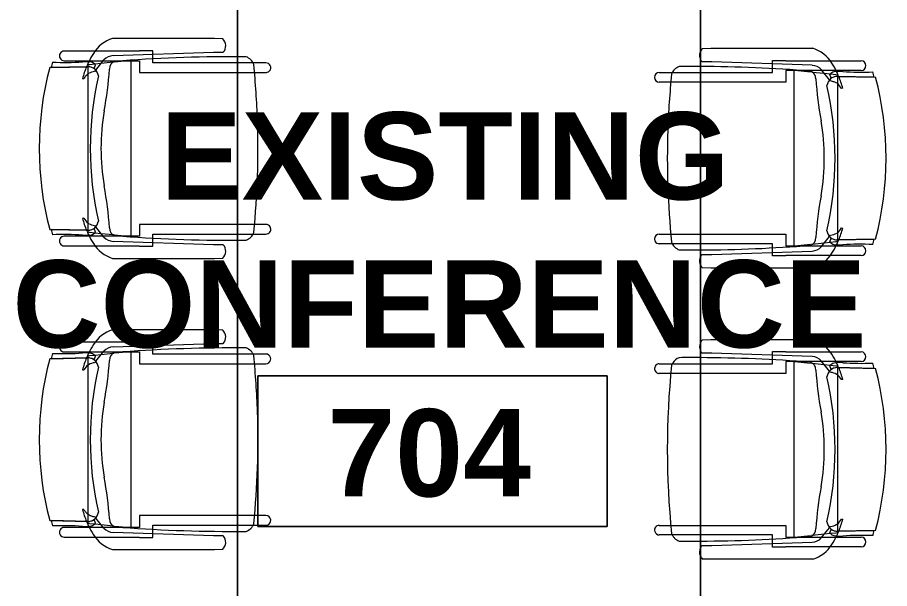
# Model space of a CAD drawing. Header units: inches. Extents: x 385 to 2249, y -1773 to -36.
# Drawn here: x 1054.7 to 1144.6, y -1279.1 to -1220.2 of the extents above; entities that cross this region are included whole.
import ezdxf

# ---------------------------------------------------------------- set-up
doc = ezdxf.new("R2010")
doc.units = ezdxf.units.IN
doc.header["$MEASUREMENT"] = 0
doc.layers.add('A-AREA-IDEN', color=2, linetype='Continuous', lineweight=9)
doc.layers.add('I-FURN', color=30, linetype='Continuous', lineweight=9)
doc.styles.add('Swis721 Lt BT_B', font='', dxfattribs={"height": 9})
doc.styles.get('Swis721 Lt BT_B').set_extended_font_data('Swis721 Lt BT', bold=True)

# ---------------------------------------------------------------- blocks, each defined once
blk = doc.blocks.new('GIANT CONFERENCE TABLE2 - GIANT CONFERENCE TABLE-5500178-Level 7 POWER _ SIGNAL')
at = {"layer": 'I-FURN'}
for p, q in [((1077.387, -1192.341), (1077.387, -1335.919)), ((1077.387, -1335.919), (1077.387, -1192.341)), ((1125.104, -1335.919), (1125.104, -1192.341)), ((1125.104, -1192.341), (1125.104, -1335.919))]:
    blk.add_line(p, q, dxfattribs=at)
blk = doc.blocks.new('F-Haworth_Chair_X99-Seminar - X99 Seminar Chair with Glides-V14-Level 7 POWER _ SIGNAL')
at = {"layer": 'I-FURN'}
for p, q in [((-8.342, 11.518), (-8.423, 7.569)), ((-8.423, 7.569), (-8.345, 11.369)), ((8.423, 7.569), (8.342, 11.518)), ((8.345, 11.369), (8.423, 7.569)), ((-10.038, 10.021), (-10.038, 6.814)), ((-9.042, 7.403), (-9.042, 10.021)), ((9.042, 10.021), (9.042, 7.403)), ((10.038, 6.814), (10.038, 10.021)), ((-7.182, 7.994), (-7.207, 8.133)), ((7.207, 8.133), (7.182, 7.994)), ((-9.042, 5.987), (-9.042, 7.403)), ((-8.623, 7.419), (-8.681, 6.866)), ((-8.604, 7.597), (-8.621, 7.429)), ((-8.488, 7.597), (-8.562, 7.597)), ((-7.645, 7.597), (-8.402, 7.597)), ((7.645, 7.597), (-7.645, 7.597)), ((8.402, 7.597), (7.645, 7.597)), ((8.562, 7.597), (8.488, 7.597)), ((8.621, 7.429), (8.604, 7.597)), ((8.681, 6.866), (8.623, 7.419)), ((9.042, 7.403), (9.042, 5.987)), ((-10.038, 6.814), (-10.038, 4.995)), ((-9.126, 5.919), (-8.071, 6.772)), ((-8.681, 6.866), (-8.748, 6.225)), ((-8.61, 6.81), (-8.235, 6.946)), ((-8.03, 6.805), (-7.947, 6.872)), ((7.947, 6.872), (8.03, 6.805)), ((8.071, 6.772), (9.126, 5.919)), ((8.235, 6.946), (8.61, 6.81)), ((8.748, 6.225), (8.681, 6.866)), ((10.038, 4.995), (10.038, 6.814)), ((-9.042, 3.624), (-9.042, 5.987)), ((-8.748, 6.225), (-8.878, 4.986)), ((8.878, 4.986), (8.748, 6.225)), ((9.042, 5.987), (9.042, 3.624)), ((-11.324, 5.058), (-11.324, -5.482)), ((-10.038, 4.991), (-10.038, 2.271)), ((-9.919, -5.365), (-9.567, 4.966)), ((-8.898, 4.801), (-9.066, 3.197)), ((-8.878, 4.986), (-8.886, 4.91)), ((8.886, 4.91), (8.878, 4.986)), ((9.066, 3.197), (8.898, 4.801)), ((9.567, 4.966), (9.919, -5.365)), ((10.038, 2.271), (10.038, 4.991)), ((11.324, -5.482), (11.324, 5.058)), ((-9.042, 3.429), (-9.042, 3.624)), ((9.042, 3.624), (9.042, 3.429)), ((-9.066, 3.197), (-9.074, 3.122)), ((-9.071, 3.122), (9.071, 3.122)), ((-9.042, 3.122), (-9.042, 3.429)), ((-9.042, 2.271), (-9.042, 3.122)), ((9.042, 3.429), (9.042, 3.122)), ((9.042, 3.122), (9.042, 2.271)), ((9.074, 3.122), (9.066, 3.197)), ((-10.038, 2.271), (-10.07, 2.271)), ((-10.07, 2.271), (-10.07, 0.893)), ((-7.829, 2.271), (-9.042, 2.271)), ((-7.829, -7.833), (-7.829, 2.271)), ((9.042, 2.271), (7.829, 2.271)), ((7.829, 2.271), (7.829, -7.833)), ((10.07, 2.271), (10.038, 2.271)), ((10.07, 0.893), (10.07, 2.271)), ((-10.07, 0.893), (-9.705, 0.893)), ((-9.705, 0.893), (-9.197, 0.893)), ((-9.197, 0.893), (-8.82, 0.893)), ((-8.82, 0.893), (-8.82, -7.833)), ((8.82, 0.893), (9.197, 0.893)), ((8.82, -7.833), (8.82, 0.893)), ((9.197, 0.893), (9.705, 0.893)), ((9.705, 0.893), (10.07, 0.893)), ((-9.919, -6.365), (-9.919, -5.365)), ((9.919, -5.365), (9.919, -6.365)), ((-11.324, -5.482), (-11.295, -6.317)), ((11.295, -6.317), (11.324, -5.482)), ((-8.82, -7.833), (-8.82, -9.436)), ((-7.829, -9.57), (-7.829, -7.833)), ((7.829, -7.833), (7.829, -9.57)), ((8.82, -9.436), (8.82, -7.833)), ((-8.82, -9.436), (-8.82, -10.778)), ((-7.829, -10.778), (-7.829, -9.57)), ((7.829, -9.57), (7.829, -10.778)), ((8.82, -10.778), (8.82, -9.436))]:
    blk.add_line(p, q, dxfattribs=at)
for centre, radius, start, end in [((0.001, -20.292), 32.885, 75.30746, 104.69597), ((-36.062, 10.03), 27.198, 355.98565, 2.51182), ((0.002, -20.729), 33.165, 104.57657, 105.55224), ((-0.002, -20.729), 33.165, 74.44776, 75.42343), ((36.062, 10.03), 27.198, 177.48818, 184.01435), ((-9.54, 10.021), 0.498, 360, 180), ((9.54, 10.021), 0.498, 360, 180), ((-5.201, 7.865), 3.739, 175.98565, 189.90642), ((-4.708, -1.148), 9.612, 105.06659, 112.7369), ((4.708, -1.148), 9.612, 67.2631, 74.93341), ((5.201, 7.865), 3.739, 350.09358, 4.01435), ((-4.708, -1.148), 9.612, 116.00359, 121.95219), ((-4.708, -1.148), 9.612, 113.50939, 116.00359), ((-8.28, 7.327), 0.613, 189.90642, 237.45732), ((-4.708, -1.148), 9.612, 112.92701, 113.36067), ((-7.37, 7.548), 1.054, 178.82139, 214.79985), ((-7.37, 7.548), 1.054, 178.82139, 264.04463), ((-6.554, 6.763), 1.382, 147.5752, 174.91217), ((-6.554, 6.763), 1.382, 117.05034, 145.98126), ((0, -26.495), 33.832, 77.22846, 102.77154), ((6.554, 6.763), 1.382, 48.4842, 62.94966), ((6.554, 6.763), 1.382, 34.01874, 48.4842), ((7.37, 7.548), 1.054, 275.95537, 1.17861), ((6.554, 6.763), 1.382, 5.08783, 32.4248), ((7.37, 7.548), 1.054, 325.20015, 1.17861), ((4.708, -1.148), 9.612, 66.63933, 67.07299), ((4.708, -1.148), 9.612, 63.99641, 66.49061), ((8.28, 7.327), 0.613, 302.54268, 350.09358), ((4.708, -1.148), 9.612, 58.04781, 63.99641), ((-7.872, 3.924), 3.634, 121.95219, 161.82107), ((7.872, 3.924), 3.634, 18.17893, 58.04781), ((-8.183, 4.904), 1.385, 132.89216, 177.19873), ((-11.319, 48.077), 42.842, 274.23006, 280.02334), ((0, -15.966), 22.194, 79.97666, 100.02334), ((11.319, 48.077), 42.842, 259.97666, 265.76994), ((8.183, 4.904), 1.385, 2.80127, 47.10784), ((144.065, -7.322), 153.519, 175.47868, 180.1906), ((-8.236, 4.592), 0.763, 84.23375, 165.76625), ((8.236, 4.592), 0.763, 14.23375, 95.76625), ((-144.065, -7.322), 153.519, 359.8094, 4.52132), ((-10.584, -5.679), 0.956, 221.89014, 314.10986), ((10.584, -5.679), 0.956, 225.89014, 318.10986), ((144.065, -7.322), 153.519, 180.1906, 180.52505), ((-144.065, -7.322), 153.519, 359.47495, 359.8094), ((-8.213, -8.279), 1.314, 200.04325, 249.95675), ((8.213, -8.279), 1.314, 315, 339.95675), ((0, 75.008), 84.963, 264.14745, 271.95085), ((0, 75.008), 84.963, 271.95085, 275.85255), ((8.213, -8.279), 1.314, 290.04325, 315), ((-8.324, -10.778), 0.495, 180, 285), ((-8.324, -10.778), 0.495, 345, 360), ((8.324, -10.778), 0.495, 180, 195), ((8.324, -10.778), 0.495, 330, 360), ((-8.324, -10.778), 0.495, 285, 300), ((-8.324, -10.778), 0.495, 300, 330), ((-8.324, -10.778), 0.495, 330, 345), ((8.324, -10.778), 0.495, 195, 330)]:
    blk.add_arc(centre, radius, start, end, dxfattribs=at)
blk = doc.blocks.new('F-Haworth_Chair_X99-Seminar - X99 Seminar Chair with Glides-V15-Level 7 POWER _ SIGNAL')
at = {"layer": 'I-FURN'}
for p, q in [((-8.342, 11.518), (-8.423, 7.569)), ((-8.423, 7.569), (-8.345, 11.369)), ((8.423, 7.569), (8.342, 11.518)), ((8.345, 11.369), (8.423, 7.569)), ((-10.038, 10.021), (-10.038, 6.814)), ((-9.042, 7.403), (-9.042, 10.021)), ((9.042, 10.021), (9.042, 7.403)), ((10.038, 6.814), (10.038, 10.021)), ((-7.182, 7.994), (-7.207, 8.133)), ((7.207, 8.133), (7.182, 7.994)), ((-9.042, 5.987), (-9.042, 7.403)), ((-8.623, 7.419), (-8.681, 6.866)), ((-8.604, 7.597), (-8.621, 7.429)), ((-8.488, 7.597), (-8.562, 7.597)), ((-7.645, 7.597), (-8.402, 7.597)), ((7.645, 7.597), (-7.645, 7.597)), ((8.402, 7.597), (7.645, 7.597)), ((8.562, 7.597), (8.488, 7.597)), ((8.621, 7.429), (8.604, 7.597)), ((8.681, 6.866), (8.623, 7.419)), ((9.042, 7.403), (9.042, 5.987)), ((-10.038, 6.814), (-10.038, 4.995)), ((-9.126, 5.919), (-8.071, 6.772)), ((-8.681, 6.866), (-8.748, 6.225)), ((-8.61, 6.81), (-8.235, 6.946)), ((-8.03, 6.805), (-7.947, 6.872)), ((7.947, 6.872), (8.03, 6.805)), ((8.071, 6.772), (9.126, 5.919)), ((8.235, 6.946), (8.61, 6.81)), ((8.748, 6.225), (8.681, 6.866)), ((10.038, 4.995), (10.038, 6.814)), ((-9.042, 3.624), (-9.042, 5.987)), ((-8.748, 6.225), (-8.878, 4.986)), ((8.878, 4.986), (8.748, 6.225)), ((9.042, 5.987), (9.042, 3.624)), ((-11.324, 5.058), (-11.324, -5.482)), ((-10.038, 4.991), (-10.038, 2.271)), ((-9.919, -5.365), (-9.567, 4.966)), ((-8.898, 4.801), (-9.066, 3.197)), ((-8.878, 4.986), (-8.886, 4.91)), ((8.886, 4.91), (8.878, 4.986)), ((9.066, 3.197), (8.898, 4.801)), ((9.567, 4.966), (9.919, -5.365)), ((10.038, 2.271), (10.038, 4.991)), ((11.324, -5.482), (11.324, 5.058)), ((-9.042, 3.429), (-9.042, 3.624)), ((9.042, 3.624), (9.042, 3.429)), ((-9.066, 3.197), (-9.074, 3.122)), ((-9.071, 3.122), (4.303, 3.122)), ((-9.042, 3.122), (-9.042, 3.429)), ((-9.042, 2.271), (-9.042, 3.122)), ((4.327, 3.122), (9.071, 3.122)), ((9.042, 3.429), (9.042, 3.122)), ((9.042, 3.122), (9.042, 2.271)), ((9.074, 3.122), (9.066, 3.197)), ((-10.038, 2.271), (-10.07, 2.271)), ((-10.07, 2.271), (-10.07, 0.893)), ((-7.829, 2.271), (-9.042, 2.271)), ((-7.829, -7.833), (-7.829, 2.271)), ((9.042, 2.271), (7.829, 2.271)), ((7.829, 2.271), (7.829, -7.833)), ((10.07, 2.271), (10.038, 2.271)), ((10.07, 0.893), (10.07, 2.271)), ((-10.07, 0.893), (-9.705, 0.893)), ((-9.705, 0.893), (-9.197, 0.893)), ((-9.197, 0.893), (-8.82, 0.893)), ((-8.82, 0.893), (-8.82, -7.833)), ((8.82, 0.893), (9.197, 0.893)), ((8.82, -7.833), (8.82, 0.893)), ((9.197, 0.893), (9.705, 0.893)), ((9.705, 0.893), (10.07, 0.893)), ((-9.919, -6.365), (-9.919, -5.365)), ((9.919, -5.365), (9.919, -6.365)), ((-11.324, -5.482), (-11.295, -6.317)), ((11.295, -6.317), (11.324, -5.482)), ((-8.82, -7.833), (-8.82, -9.436)), ((-7.829, -9.57), (-7.829, -7.833)), ((7.829, -7.833), (7.829, -9.57)), ((8.82, -9.436), (8.82, -7.833)), ((-8.82, -9.436), (-8.82, -10.778)), ((-7.829, -10.778), (-7.829, -9.57)), ((7.829, -9.57), (7.829, -10.778)), ((8.82, -10.778), (8.82, -9.436))]:
    blk.add_line(p, q, dxfattribs=at)
for centre, radius, start, end in [((0.001, -20.292), 32.885, 75.30746, 104.69597), ((-36.062, 10.03), 27.198, 355.98565, 2.51182), ((0.002, -20.729), 33.165, 104.57657, 105.55224), ((-0.002, -20.729), 33.165, 74.44776, 75.42343), ((36.062, 10.03), 27.198, 177.48818, 184.01435), ((-9.54, 10.021), 0.498, 360, 180), ((9.54, 10.021), 0.498, 360, 180), ((-5.201, 7.865), 3.739, 175.98565, 189.90642), ((-4.708, -1.148), 9.612, 105.06659, 112.7369), ((4.708, -1.148), 9.612, 67.2631, 74.93341), ((5.201, 7.865), 3.739, 350.09358, 4.01435), ((-4.708, -1.148), 9.612, 116.00359, 121.95219), ((-4.708, -1.148), 9.612, 113.50939, 116.00359), ((-8.28, 7.327), 0.613, 189.90642, 237.45732), ((-4.708, -1.148), 9.612, 112.92701, 113.36067), ((-7.37, 7.548), 1.054, 178.82139, 214.79985), ((-7.37, 7.548), 1.054, 178.82139, 264.04463), ((-6.554, 6.763), 1.382, 160.44672, 174.91217), ((-6.554, 6.763), 1.382, 147.5752, 160.44672), ((-6.554, 6.763), 1.382, 131.5158, 145.98126), ((0, -26.495), 33.832, 77.22846, 102.77154), ((-6.554, 6.763), 1.382, 117.05034, 131.5158), ((6.554, 6.763), 1.382, 34.01874, 62.94966), ((7.37, 7.548), 1.054, 275.95537, 1.17861), ((6.554, 6.763), 1.382, 5.08783, 32.4248), ((7.37, 7.548), 1.054, 325.20015, 1.17861), ((4.708, -1.148), 9.612, 66.63933, 67.07299), ((4.708, -1.148), 9.612, 63.99641, 66.49061), ((8.28, 7.327), 0.613, 302.54268, 350.09358), ((4.708, -1.148), 9.612, 58.04781, 63.99641), ((-7.872, 3.924), 3.634, 121.95219, 161.82107), ((7.872, 3.924), 3.634, 18.17893, 58.04781), ((-8.183, 4.904), 1.385, 132.89216, 177.19873), ((-11.319, 48.077), 42.842, 274.23006, 280.02334), ((0, -15.966), 22.194, 79.97666, 100.02334), ((11.319, 48.077), 42.842, 259.97666, 265.76994), ((8.183, 4.904), 1.385, 2.80127, 47.10784), ((144.065, -7.322), 153.519, 175.47868, 180.1906), ((-8.236, 4.592), 0.763, 84.23375, 165.76625), ((8.236, 4.592), 0.763, 14.23375, 95.76625), ((-144.065, -7.322), 153.519, 359.8094, 4.52132), ((-10.584, -5.679), 0.956, 221.89014, 314.10986), ((10.584, -5.679), 0.956, 225.89014, 318.10986), ((144.065, -7.322), 153.519, 180.1906, 180.52505), ((-144.065, -7.322), 153.519, 359.47495, 359.8094), ((-8.213, -8.279), 1.314, 200.04325, 249.95675), ((8.213, -8.279), 1.314, 290.04325, 339.95675), ((0, 75.008), 84.963, 264.14745, 271.95085), ((0, 75.008), 84.963, 271.95085, 275.85255), ((-8.324, -10.778), 0.495, 180, 195), ((-8.324, -10.778), 0.495, 195, 360), ((8.324, -10.778), 0.495, 180, 255), ((8.324, -10.778), 0.495, 285, 360), ((8.324, -10.778), 0.495, 255, 285)]:
    blk.add_arc(centre, radius, start, end, dxfattribs=at)
blk = doc.blocks.new('F-Haworth_Chair_X99-Seminar - X99 Seminar Chair with Glides-V18-Level 7 POWER _ SIGNAL')
at = {"layer": 'I-FURN'}
for p, q in [((-8.82, 9.436), (-8.82, 10.778)), ((-7.829, 10.778), (-7.829, 9.57)), ((7.829, 9.57), (7.829, 10.778)), ((8.82, 10.778), (8.82, 9.436)), ((-8.82, 6.55), (-8.82, 9.436)), ((-7.829, 9.57), (-7.829, 6.55)), ((7.829, 6.55), (7.829, 9.57)), ((8.82, 9.436), (8.82, 6.55)), ((-11.324, 5.482), (-11.295, 6.317)), ((-9.919, 6.365), (-9.919, 5.365)), ((-8.82, -0.893), (-8.82, 6.55)), ((-7.829, 6.55), (-7.829, -2.271)), ((7.829, -2.271), (7.829, 6.55)), ((8.82, 6.55), (8.82, -0.893)), ((9.919, 5.365), (9.919, 6.365)), ((11.295, 6.317), (11.324, 5.482)), ((-11.324, -5.058), (-11.324, 5.482)), ((11.324, 5.482), (11.324, -5.058)), ((-9.919, 5.365), (-9.567, -4.966)), ((9.567, -4.966), (9.919, 5.365)), ((-10.07, -0.893), (-9.705, -0.893)), ((-10.07, -2.271), (-10.07, -0.893)), ((-9.705, -0.893), (-9.197, -0.893)), ((-9.197, -0.893), (-8.82, -0.893)), ((8.82, -0.893), (9.197, -0.893)), ((9.197, -0.893), (9.705, -0.893)), ((9.705, -0.893), (10.07, -0.893)), ((10.07, -0.893), (10.07, -2.271)), ((-10.038, -2.271), (-10.07, -2.271)), ((-10.038, -4.991), (-10.038, -2.271)), ((-9.042, -2.271), (-9.042, -3.122)), ((-7.829, -2.271), (-9.042, -2.271)), ((9.042, -2.271), (7.829, -2.271)), ((9.042, -3.122), (9.042, -2.271)), ((10.038, -2.271), (10.038, -4.991)), ((10.07, -2.271), (10.038, -2.271)), ((-9.066, -3.197), (-9.074, -3.122)), ((-9.071, -3.122), (9.071, -3.122)), ((-8.898, -4.801), (-9.066, -3.197)), ((-9.042, -3.122), (-9.042, -3.429)), ((-9.042, -3.429), (-9.042, -3.624)), ((9.066, -3.197), (8.898, -4.801)), ((9.042, -3.429), (9.042, -3.122)), ((9.042, -3.624), (9.042, -3.429)), ((9.074, -3.122), (9.066, -3.197)), ((-9.042, -3.624), (-9.042, -5.987)), ((9.042, -5.987), (9.042, -3.624)), ((-10.038, -6.814), (-10.038, -4.995)), ((-8.878, -4.986), (-8.886, -4.91)), ((-8.748, -6.225), (-8.878, -4.986)), ((8.878, -4.986), (8.748, -6.225)), ((8.886, -4.91), (8.878, -4.986)), ((10.038, -4.995), (10.038, -6.814)), ((-9.126, -5.919), (-8.071, -6.772)), ((-9.042, -5.987), (-9.042, -7.403)), ((-8.681, -6.866), (-8.748, -6.225)), ((8.071, -6.772), (9.126, -5.919)), ((8.748, -6.225), (8.681, -6.866)), ((9.042, -7.403), (9.042, -5.987)), ((-10.038, -10.021), (-10.038, -6.814)), ((-8.623, -7.419), (-8.681, -6.866)), ((-8.61, -6.81), (-8.235, -6.946)), ((-8.03, -6.805), (-7.947, -6.872)), ((7.947, -6.872), (8.03, -6.805)), ((8.235, -6.946), (8.61, -6.81)), ((8.681, -6.866), (8.623, -7.419)), ((10.038, -6.814), (10.038, -10.021)), ((-9.042, -7.403), (-9.042, -10.021)), ((-8.604, -7.597), (-8.621, -7.429)), ((-8.488, -7.597), (-8.562, -7.597)), ((-8.423, -7.569), (-8.345, -11.369)), ((-8.342, -11.518), (-8.423, -7.569)), ((-7.645, -7.597), (-8.402, -7.597)), ((-3.891, -7.597), (-7.645, -7.597)), ((-7.182, -7.994), (-7.207, -8.133)), ((7.645, -7.597), (-3.881, -7.597)), ((7.207, -8.133), (7.182, -7.994)), ((8.402, -7.597), (7.645, -7.597)), ((8.423, -7.569), (8.342, -11.518)), ((8.345, -11.369), (8.423, -7.569)), ((8.562, -7.597), (8.488, -7.597)), ((8.621, -7.429), (8.604, -7.597)), ((9.042, -10.021), (9.042, -7.403))]:
    blk.add_line(p, q, dxfattribs=at)
for centre, radius, start, end in [((-8.324, 10.778), 0.495, 150, 180), ((-8.324, 10.778), 0.495, 120, 150), ((-8.324, 10.778), 0.495, 105, 120), ((-8.324, 10.778), 0.495, 90, 105), ((-8.324, 10.778), 0.495, 0, 90), ((8.324, 10.778), 0.495, 0, 180), ((0, -75.008), 84.963, 88.04915, 95.85255), ((0, -75.008), 84.963, 84.14745, 88.04915), ((-8.213, 8.279), 1.314, 110.04325, 159.95675), ((8.213, 8.279), 1.314, 20.04325, 69.95675), ((144.065, 7.322), 153.519, 179.47495, 180.28839), ((-144.065, 7.322), 153.519, 359.71161, 0.52505), ((-10.584, 5.679), 0.956, 113.8571, 138.10986), ((-10.584, 5.679), 0.956, 98.58712, 111.76137), ((-10.584, 5.679), 0.956, 85.41288, 98.58712), ((-10.584, 5.679), 0.956, 72.23863, 85.41288), ((-10.584, 5.679), 0.956, 66.5381, 72.23863), ((-10.584, 5.679), 0.956, 45.89014, 66.5381), ((144.065, 7.322), 153.519, 180.28839, 184.52132), ((-144.065, 7.322), 153.519, 355.47868, 359.71161), ((10.584, 5.679), 0.956, 113.4619, 134.10986), ((10.584, 5.679), 0.956, 81.41288, 113.4619), ((10.584, 5.679), 0.956, 68.23863, 81.41288), ((10.584, 5.679), 0.956, 41.89014, 66.1429), ((-7.872, -3.924), 3.634, 198.17893, 238.04781), ((-8.183, -4.904), 1.385, 182.80127, 227.10784), ((-8.236, -4.592), 0.763, 194.23375, 275.76625), ((-11.319, -48.077), 42.842, 79.97666, 85.76994), ((11.319, -48.077), 42.842, 94.23006, 100.02334), ((8.236, -4.592), 0.763, 264.23375, 345.76625), ((8.183, -4.904), 1.385, 312.89216, 357.19873), ((7.872, -3.924), 3.634, 301.95219, 341.82107), ((0, 15.966), 22.194, 259.97666, 280.02334), ((-4.708, 1.148), 9.612, 238.04781, 243.99641), ((-8.28, -7.327), 0.613, 122.54268, 170.09358), ((-7.37, -7.548), 1.054, 95.95537, 181.17861), ((-7.37, -7.548), 1.054, 145.20015, 181.17861), ((-6.554, -6.763), 1.382, 185.08783, 212.4248), ((0, 26.495), 33.832, 257.22846, 282.77154), ((7.37, -7.548), 1.054, 358.82139, 84.04463), ((6.554, -6.763), 1.382, 340.44672, 354.91217), ((7.37, -7.548), 1.054, 358.82139, 34.79985), ((8.28, -7.327), 0.613, 9.90642, 57.45732), ((4.708, 1.148), 9.612, 296.00359, 301.95219), ((-5.201, -7.865), 3.739, 170.09358, 184.01435), ((-4.708, 1.148), 9.612, 243.99641, 246.49061), ((-4.708, 1.148), 9.612, 246.63933, 247.07299), ((-4.708, 1.148), 9.612, 247.2631, 254.93341), ((-6.554, -6.763), 1.382, 214.01874, 242.94966), ((6.554, -6.763), 1.382, 297.05034, 325.98126), ((4.708, 1.148), 9.612, 285.06659, 292.7369), ((6.554, -6.763), 1.382, 327.5752, 340.44672), ((4.708, 1.148), 9.612, 292.92701, 293.36067), ((4.708, 1.148), 9.612, 293.50939, 296.00359), ((5.201, -7.865), 3.739, 355.98565, 9.90642), ((-36.062, -10.03), 27.198, 357.48818, 4.01435), ((36.062, -10.03), 27.198, 175.98565, 182.51182), ((-9.54, -10.021), 0.498, 180, 0), ((9.54, -10.021), 0.498, 180, 0), ((0.002, 20.729), 33.165, 254.44776, 255.42343), ((0.001, 20.292), 32.885, 255.30403, 284.69254), ((-0.002, 20.729), 33.165, 284.57657, 285.55224)]:
    blk.add_arc(centre, radius, start, end, dxfattribs=at)
blk = doc.blocks.new('F-Haworth_Chair_X99-Seminar - X99 Seminar Chair with Glides-V19-Level 7 POWER _ SIGNAL')
at = {"layer": 'I-FURN'}
for p, q in [((-8.82, 9.436), (-8.82, 10.778)), ((-7.829, 10.778), (-7.829, 9.57)), ((7.829, 9.57), (7.829, 10.778)), ((8.82, 10.778), (8.82, 9.436)), ((-8.82, 6.55), (-8.82, 9.436)), ((-7.829, 9.57), (-7.829, 6.55)), ((7.829, 6.55), (7.829, 9.57)), ((8.82, 9.436), (8.82, 6.55)), ((-11.324, 5.482), (-11.295, 6.317)), ((-9.919, 6.365), (-9.919, 5.365)), ((-8.82, 2.661), (-8.82, 6.55)), ((-7.829, 6.55), (-7.829, -2.271)), ((7.829, -2.271), (7.829, 6.55)), ((8.82, 6.55), (8.82, -0.893)), ((9.919, 5.365), (9.919, 6.365)), ((11.295, 6.317), (11.324, 5.482)), ((-11.324, -5.058), (-11.324, 5.482)), ((11.324, 5.482), (11.324, -5.058)), ((-9.919, 5.365), (-9.567, -4.966)), ((9.567, -4.966), (9.919, 5.365)), ((-8.82, -0.893), (-8.82, 2.633)), ((-10.07, -0.893), (-9.705, -0.893)), ((-10.07, -2.271), (-10.07, -0.893)), ((-9.705, -0.893), (-9.197, -0.893)), ((-9.197, -0.893), (-8.82, -0.893)), ((8.82, -0.893), (9.197, -0.893)), ((9.197, -0.893), (9.705, -0.893)), ((9.705, -0.893), (10.07, -0.893)), ((10.07, -0.893), (10.07, -2.271)), ((-10.038, -2.271), (-10.07, -2.271)), ((-10.038, -4.991), (-10.038, -2.271)), ((-9.042, -2.271), (-9.042, -3.122)), ((-7.829, -2.271), (-9.042, -2.271)), ((9.042, -2.271), (7.829, -2.271)), ((9.042, -3.122), (9.042, -2.271)), ((10.038, -2.271), (10.038, -4.991)), ((10.07, -2.271), (10.038, -2.271)), ((-9.066, -3.197), (-9.074, -3.122)), ((-9.071, -3.122), (9.071, -3.122)), ((-8.898, -4.801), (-9.066, -3.197)), ((-9.042, -3.122), (-9.042, -3.429)), ((-9.042, -3.429), (-9.042, -3.624)), ((9.066, -3.197), (8.898, -4.801)), ((9.042, -3.429), (9.042, -3.122)), ((9.042, -3.624), (9.042, -3.429)), ((9.074, -3.122), (9.066, -3.197)), ((-9.042, -3.624), (-9.042, -5.987)), ((9.042, -5.987), (9.042, -3.624)), ((-10.038, -6.814), (-10.038, -4.995)), ((-8.878, -4.986), (-8.886, -4.91)), ((-8.748, -6.225), (-8.878, -4.986)), ((8.878, -4.986), (8.748, -6.225)), ((8.886, -4.91), (8.878, -4.986)), ((10.038, -4.995), (10.038, -6.814)), ((-9.126, -5.919), (-8.071, -6.772)), ((-9.042, -5.987), (-9.042, -7.403)), ((-8.681, -6.866), (-8.748, -6.225)), ((8.071, -6.772), (9.126, -5.919)), ((8.748, -6.225), (8.681, -6.866)), ((9.042, -7.403), (9.042, -5.987)), ((-10.038, -10.021), (-10.038, -6.814)), ((-8.623, -7.419), (-8.681, -6.866)), ((-8.61, -6.81), (-8.235, -6.946)), ((-8.03, -6.805), (-7.947, -6.872)), ((7.947, -6.872), (8.03, -6.805)), ((8.235, -6.946), (8.61, -6.81)), ((8.681, -6.866), (8.623, -7.419)), ((10.038, -6.814), (10.038, -10.021)), ((-9.042, -7.403), (-9.042, -10.021)), ((-8.604, -7.597), (-8.621, -7.429)), ((-8.568, -7.597), (-8.604, -7.597)), ((-8.488, -7.597), (-8.562, -7.597)), ((-8.423, -7.569), (-8.345, -11.369)), ((-8.342, -11.518), (-8.423, -7.569)), ((-7.645, -7.597), (-8.402, -7.597)), ((7.645, -7.597), (-7.645, -7.597)), ((-7.182, -7.994), (-7.207, -8.133)), ((7.207, -8.133), (7.182, -7.994)), ((8.402, -7.597), (7.645, -7.597)), ((8.423, -7.569), (8.342, -11.518)), ((8.345, -11.369), (8.423, -7.569)), ((8.562, -7.597), (8.488, -7.597)), ((8.621, -7.429), (8.604, -7.597)), ((9.042, -10.021), (9.042, -7.403))]:
    blk.add_line(p, q, dxfattribs=at)
for centre, radius, start, end in [((-8.324, 10.778), 0.495, 105, 180), ((-8.324, 10.778), 0.495, 0, 105), ((8.324, 10.778), 0.495, 165, 180), ((8.324, 10.778), 0.495, 150, 165), ((8.324, 10.778), 0.495, 120, 150), ((8.324, 10.778), 0.495, 105, 120), ((8.324, 10.778), 0.495, 90, 105), ((8.324, 10.778), 0.495, 60, 90), ((8.324, 10.778), 0.495, 30, 60), ((8.324, 10.778), 0.495, 15, 30), ((8.324, 10.778), 0.495, 0, 15), ((0, -75.008), 84.963, 84.14745, 95.85255), ((-8.213, 8.279), 1.314, 135, 159.95675), ((-8.213, 8.279), 1.314, 122.52163, 135), ((-8.213, 8.279), 1.314, 110.04325, 122.52163), ((8.213, 8.279), 1.314, 57.47837, 69.95675), ((8.213, 8.279), 1.314, 20.04325, 57.47837), ((144.065, 7.322), 153.519, 179.47495, 180.28839), ((-144.065, 7.322), 153.519, 359.71161, 0.52505), ((-10.584, 5.679), 0.956, 113.8571, 138.10986), ((-10.584, 5.679), 0.956, 85.41288, 111.76137), ((-10.584, 5.679), 0.956, 72.23863, 85.41288), ((-10.584, 5.679), 0.956, 66.5381, 72.23863), ((-10.584, 5.679), 0.956, 45.89014, 66.5381), ((144.065, 7.322), 153.519, 180.28839, 184.52132), ((-144.065, 7.322), 153.519, 355.47868, 359.71161), ((10.584, 5.679), 0.956, 113.4619, 134.10986), ((10.584, 5.679), 0.956, 68.23863, 113.4619), ((10.584, 5.679), 0.956, 41.89014, 66.1429), ((-7.872, -3.924), 3.634, 198.17893, 238.04781), ((-8.183, -4.904), 1.385, 182.80127, 227.10784), ((-8.236, -4.592), 0.763, 194.23375, 275.76625), ((-11.319, -48.077), 42.842, 79.97666, 85.76994), ((11.319, -48.077), 42.842, 94.23006, 100.02334), ((8.236, -4.592), 0.763, 264.23375, 345.76625), ((8.183, -4.904), 1.385, 312.89216, 357.19873), ((7.872, -3.924), 3.634, 301.95219, 341.82107), ((0, 15.966), 22.194, 259.97666, 280.02334), ((-4.708, 1.148), 9.612, 238.04781, 243.99641), ((-8.28, -7.327), 0.613, 122.54268, 170.09358), ((-7.37, -7.548), 1.054, 95.95537, 181.17861), ((-7.37, -7.548), 1.054, 145.20015, 181.17861), ((-6.554, -6.763), 1.382, 185.08783, 212.4248), ((0, 26.495), 33.832, 257.22846, 282.77154), ((7.37, -7.548), 1.054, 358.82139, 84.04463), ((6.554, -6.763), 1.382, 327.5752, 354.91217), ((7.37, -7.548), 1.054, 358.82139, 34.79985), ((8.28, -7.327), 0.613, 9.90642, 57.45732), ((4.708, 1.148), 9.612, 296.00359, 301.95219), ((-5.201, -7.865), 3.739, 170.09358, 184.01435), ((-4.708, 1.148), 9.612, 243.99641, 246.49061), ((-4.708, 1.148), 9.612, 246.63933, 247.07299), ((-4.708, 1.148), 9.612, 247.2631, 254.93341), ((-6.554, -6.763), 1.382, 214.01874, 242.94966), ((6.554, -6.763), 1.382, 297.05034, 325.98126), ((4.708, 1.148), 9.612, 285.06659, 292.7369), ((4.708, 1.148), 9.612, 292.92701, 293.36067), ((4.708, 1.148), 9.612, 293.50939, 296.00359), ((5.201, -7.865), 3.739, 355.98565, 9.90642), ((-36.062, -10.03), 27.198, 357.48818, 4.01435), ((36.062, -10.03), 27.198, 175.98565, 182.51182), ((-9.54, -10.021), 0.498, 180, 0), ((9.54, -10.021), 0.498, 180, 0), ((0.002, 20.729), 33.165, 254.44776, 255.42343), ((0.001, 20.292), 32.885, 255.30403, 284.69254), ((-0.002, 20.729), 33.165, 284.57657, 285.55224)]:
    blk.add_arc(centre, radius, start, end, dxfattribs=at)
blk = doc.blocks.new('Room Tag - Room Name and Number-3379422-Level 7 POWER _ SIGNAL')
at = {"layer": 'A-AREA-IDEN'}
for p, q in [((-0.18806, -0.16357), (-0.18806, -0.00182)), ((-0.18806, -0.00182), (0.18694, -0.00182)), ((0.18694, -0.00182), (-0.18806, -0.00182)), ((-0.18806, -0.00182), (-0.18806, -0.16357)), ((0.18694, -0.00182), (0.18694, -0.16357)), ((0.18694, -0.16357), (0.18694, -0.00182)), ((0.18694, -0.16357), (-0.18806, -0.16357)), ((-0.18806, -0.16357), (0.18694, -0.16357))]:
    blk.add_line(p, q, dxfattribs=at)

msp = doc.modelspace()

# ---------------------------------------------------------------- block references
at = {"layer": 'A-AREA-IDEN', "xscale": 95.99999999999994, "yscale": 95.99999999999994, "zscale": 95.99999999999994}
msp.add_blockref('Room Tag - Room Name and Number-3379422-Level 7 POWER _ SIGNAL', (1097.558, -1256.987), dxfattribs=at)
at = {"layer": 'I-FURN'}
msp.add_blockref('GIANT CONFERENCE TABLE2 - GIANT CONFERENCE TABLE-5500178-Level 7 POWER _ SIGNAL', (0, 0), dxfattribs=at)
for name, p, rotation in [('F-Haworth_Chair_X99-Seminar - X99 Seminar Chair with Glides-V14-Level 7 POWER _ SIGNAL', (1069.554, -1233.739), 89.99999999999999), ('F-Haworth_Chair_X99-Seminar - X99 Seminar Chair with Glides-V18-Level 7 POWER _ SIGNAL', (1131.653, -1234.739), 90.00000000000001), ('F-Haworth_Chair_X99-Seminar - X99 Seminar Chair with Glides-V15-Level 7 POWER _ SIGNAL', (1069.554, -1263.739), 89.99999999999999), ('F-Haworth_Chair_X99-Seminar - X99 Seminar Chair with Glides-V19-Level 7 POWER _ SIGNAL', (1131.653, -1264.739), 90.00000000000001)]:
    msp.add_blockref(name, p, dxfattribs=dict(at, rotation=rotation))

# ---------------------------------------------------------------- texts
at = {"layer": 'A-AREA-IDEN', "char_height": 9, "attachment_point": 1, "style": 'Swis721 Lt BT_B'}
for s, insert, width in [('EXISTING', (1069.449, -1230.002), 68.175), ('CONFERENCE', (1054.199, -1245.252), 104.838), ('704', (1086.662, -1260.589), 25.452)]:
    msp.add_mtext(s, dxfattribs=dict(at, insert=insert, width=width))

doc.saveas('drawing.dxf')
